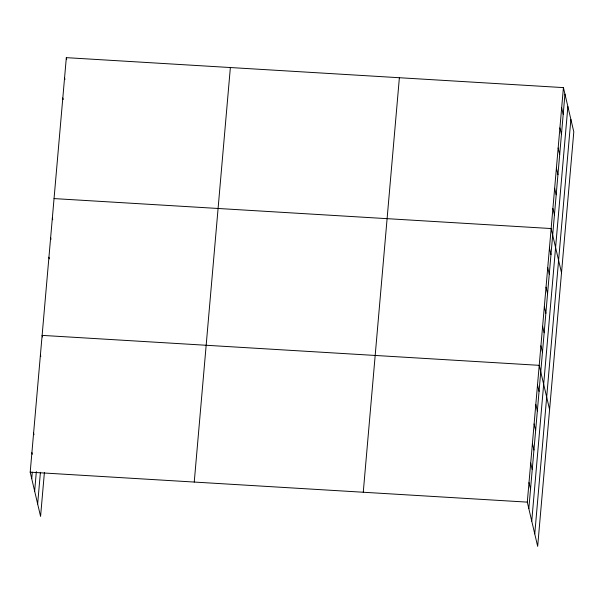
<?xml version="1.0" encoding="UTF-8"?>
<svg xmlns="http://www.w3.org/2000/svg" width="604" height="604" viewBox="0 0 604 604"><rect width="100%" height="100%" fill="white"/><g stroke="black" fill="none" stroke-linecap="round" stroke-linejoin="round"><path stroke-width="0.91" d="M44.386 472.653L40.574 516.39L30.2 472.169L66.327 57.652L563.426 87.61L573.8 131.831L537.673 546.348L527.3 502.128L563.426 87.61M31.725 478.685L32.299 472.169M34.647 491.127L36.353 471.581M37.652 503.947L40.415 472.305M194.246 482.052L230.366 67.535M363.261 492.237L399.38 77.72M528.832 508.644L564.959 94.126M531.746 521.086L567.873 106.568M534.759 533.906L570.878 119.388M54.043 198.588L551.142 228.546L561.516 272.766M30.2 472.169L527.3 502.128M561.675 107.746L563.2 114.262M559.916 127.874L561.448 134.39M558.164 148.01L559.689 154.526M556.412 168.146L557.937 174.662M554.653 188.274L556.186 194.79M552.902 208.41L554.427 214.926M549.444 248.085L550.969 254.601M547.737 267.625L549.27 274.141M546.039 287.172L547.564 293.687M544.332 306.711L545.857 313.227M542.634 326.251L544.159 332.766M540.927 345.79L542.452 352.306M549.595 409.557L539.221 365.337L42.121 335.379L42.506 337.002M537.522 384.876L539.047 391.392M535.816 404.416L537.349 410.931M534.117 423.955L535.642 430.471M532.411 443.502L533.944 450.018M530.712 463.041L532.237 469.557M529.006 482.581L530.531 489.097M66.327 57.652L66.704 59.283M64.568 77.788L64.953 79.411M62.816 97.916L63.194 99.547M52.337 218.127L52.722 219.758M50.638 237.666L51.015 239.297M48.932 257.213L49.317 258.837M40.415 354.918L40.8 356.549M33.605 433.083L33.99 434.714M31.906 452.623L32.284 454.253"/></g></svg>
